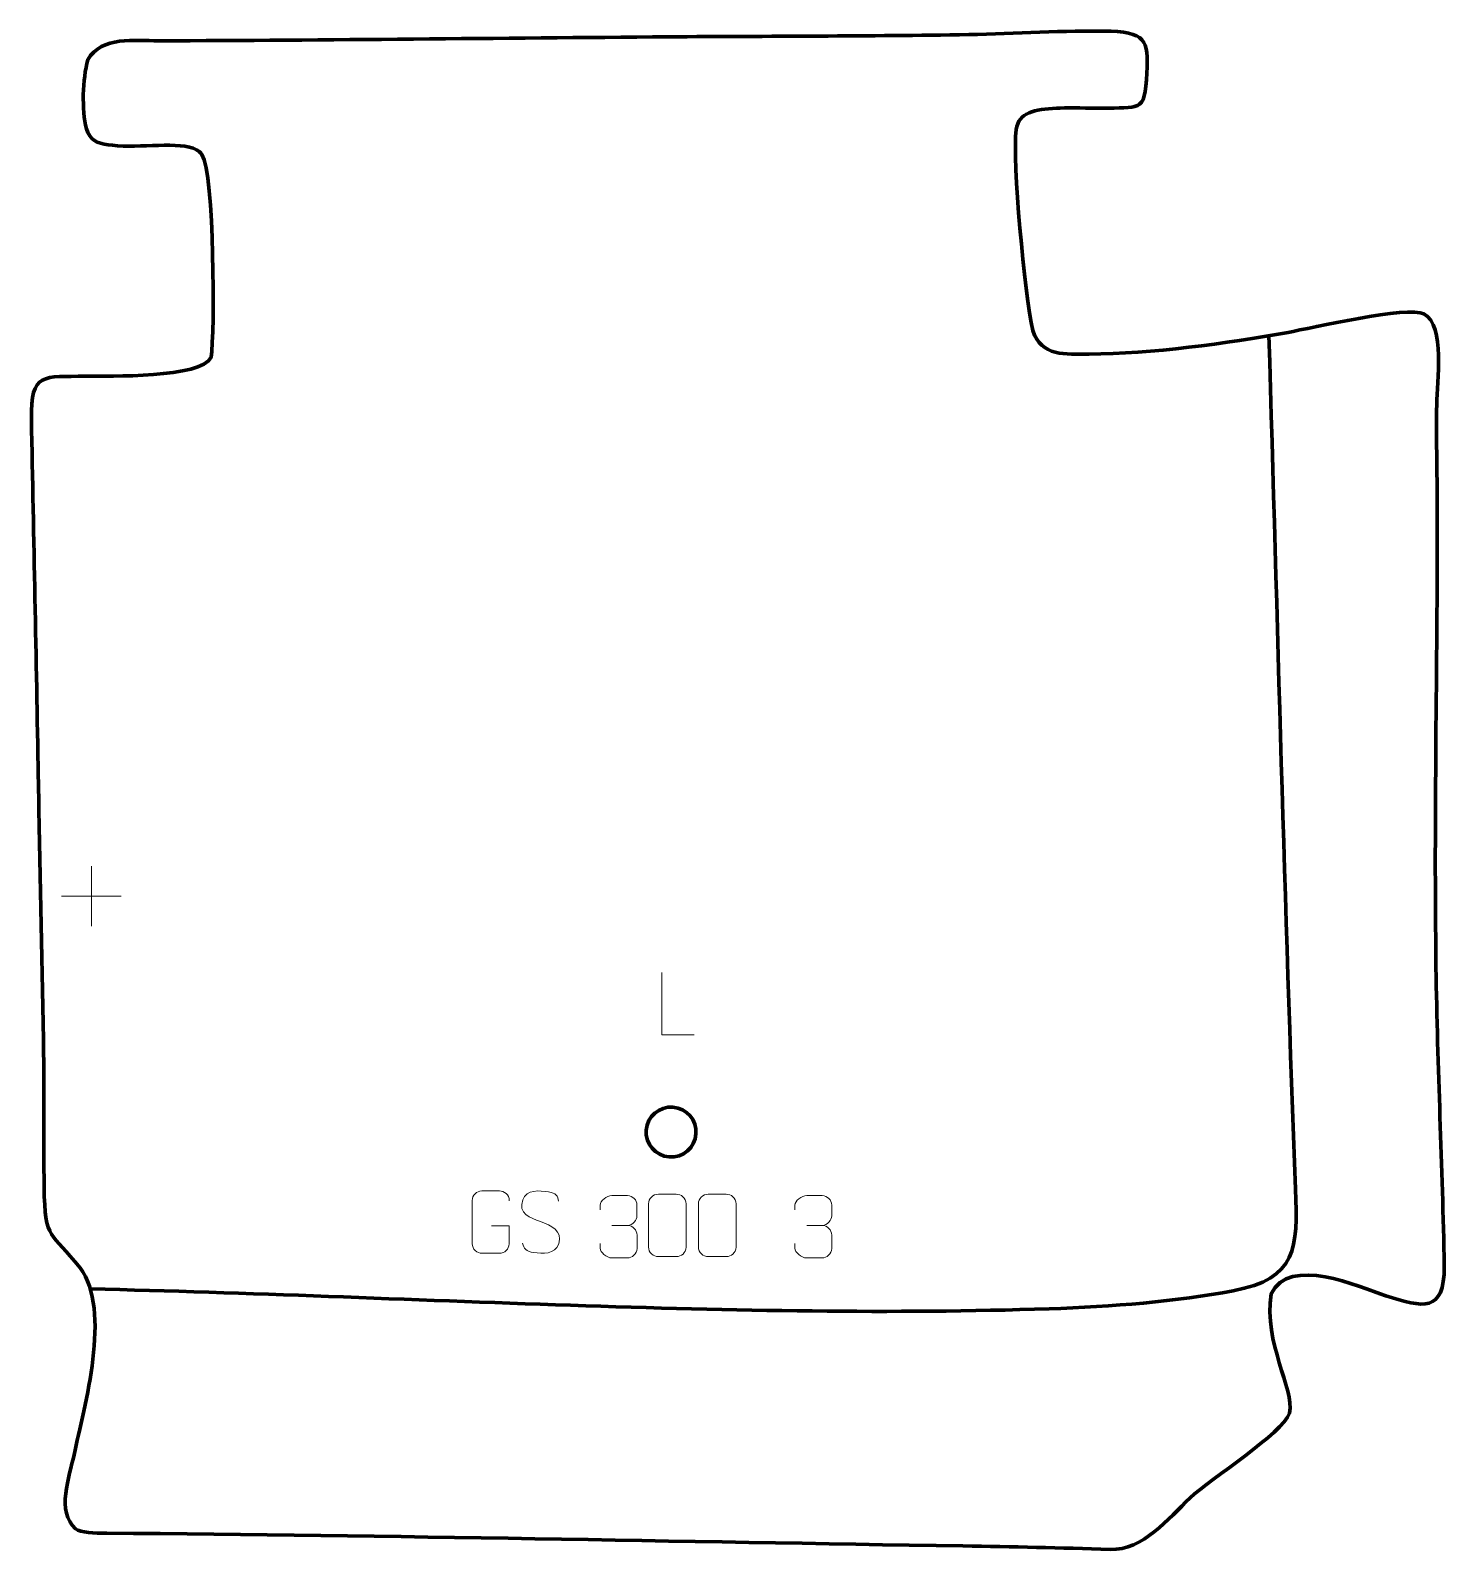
# Model space of a CAD drawing. Header units: millimetres. Extents: x 1118 to 1685, y 91 to 700.
import ezdxf

# ---------------------------------------------------------------- set-up
doc = ezdxf.new("R2010")
doc.units = ezdxf.units.MM
doc.header["$MEASUREMENT"] = 0
doc.layers.add('layer 2', color=7, linetype='Continuous')
doc.layers.add('layer 3', color=7, linetype='Continuous')

msp = doc.modelspace()

# ---------------------------------------------------------------- linework, layer by layer
at = {"layer": 'layer 2', "color": 140, "lineweight": 158}
msp.add_open_spline([(1142.4517, 195.8267), (1268.0109, 193.0278), (1401.7972, 183.7895), (1526.4335, 187.8815), (1526.4335, 187.8815), (1551.7313, 188.7122), (1577.5747, 190.8076), (1600.1377, 195.0796), (1600.1377, 195.0796), (1625.7067, 199.9207), (1626.133, 212.0906), (1625.1987, 235.7807), (1625.1987, 235.7807), (1620.7112, 349.6512), (1617.9997, 463.7928), (1614.5249, 577.7243)], degree=3, knots=[0, 0, 0, 0, 0.2, 0.2, 0.2, 0.2, 0.4, 0.4, 0.4, 0.4, 0.6, 0.6, 0.6, 0.6, 1, 1, 1, 1], dxfattribs=at)
at = {"layer": 'layer 3', "color": 242, "lineweight": 158}
msp.add_open_spline([(1622.1859, 579.0288), (1631.2682, 580.8033), (1670.4961, 589.7799), (1676.6101, 586.4368), (1676.6101, 586.4368), (1685.2811, 581.6956), (1681.8373, 559.2127), (1681.7173, 550.2619), (1681.7173, 550.2619), (1681.5176, 535.3838), (1681.9145, 520.4354), (1681.9697, 505.5471), (1681.9697, 505.5471), (1681.9652, 445.3614), (1680.6138, 384.7138), (1681.4359, 324.6118), (1681.4359, 324.6118), (1682.0517, 284.6951), (1683.9795, 244.7976), (1684.7702, 204.8857), (1684.7702, 204.8857), (1684.6861, 186.1091), (1676.4572, 188.3284), (1661.3054, 193.1199), (1661.3054, 193.1199), (1650.3049, 196.916), (1622.7147, 209.1907), (1615.4848, 193.8776), (1615.4848, 193.8776), (1612.2268, 173.9784), (1624.8444, 155.9708), (1622.7486, 146.1112), (1622.7486, 146.1112), (1620.075, 137.9324), (1591.3959, 120.0718), (1582.9392, 112.0913), (1582.9392, 112.0913), (1574.3283, 103.8469), (1563.9413, 91.0072), (1550.9453, 91.469), (1550.9453, 91.469), (1531.0022, 92.1776), (1511.8669, 92.55), (1491.8973, 92.8622), (1491.8973, 92.8622), (1377.6214, 94.648), (1263.34, 97.0641), (1149.0579, 98.0022), (1149.0579, 98.0022), (1143.972, 98.044), (1138.5949, 98.0295), (1136.546, 99.7863), (1136.546, 99.7863), (1128.6871, 106.5248), (1134.0923, 120.672), (1135.9233, 129.3524), (1135.9233, 129.3524), (1140.0691, 148.746), (1151.1407, 187.2975), (1138.3512, 204.2709), (1138.3512, 204.2709), (1126.7806, 219.0174), (1124.2504, 214.6465), (1123.9403, 236.6916), (1123.9403, 236.6916), (1123.6716, 255.7922), (1124.0131, 274.8498), (1123.6899, 294.0592), (1123.6899, 294.0592), (1123.1001, 329.1072), (1122.2688, 364.1507), (1121.643, 399.1982), (1121.643, 399.1982), (1121.643, 399.1982), (1121.6164, 400.6984), (1121.6164, 400.6984), (1121.6164, 400.6984), (1120.7697, 448.5731), (1119.8123, 496.4465), (1118.8371, 544.3183), (1118.8371, 544.3183), (1118.4523, 563.2027), (1123.7384, 561.184), (1140.6402, 561.4743), (1140.6402, 561.4743), (1149.5818, 561.5612), (1187.1162, 560.6133), (1190.8057, 569.0999), (1190.8057, 569.0999), (1192.3236, 578.2879), (1192.2053, 642.7937), (1187.1744, 650.2449), (1187.1744, 650.2449), (1186.6334, 651.0462), (1185.9021, 651.6749), (1185.0131, 652.1626), (1185.0131, 652.1626), (1178.3442, 655.8209), (1162.1436, 652.6657), (1151.2932, 653.9895), (1151.2932, 653.9895), (1146.4836, 654.5763), (1143.2449, 655.152), (1141.4667, 659.112), (1141.4667, 659.112), (1141.4667, 659.112), (1140.9333, 660.5566), (1140.9333, 660.5566), (1140.9333, 660.5566), (1138.8909, 668.278), (1139.383, 680.5095), (1141.4166, 688.2435), (1141.4166, 688.2435), (1147.0475, 697.9374), (1160.2352, 695.8086), (1169.7433, 695.8397), (1169.7433, 695.8397), (1237.7836, 696.0619), (1305.9957, 696.9434), (1374.0587, 697.434), (1374.0587, 697.434), (1414.0417, 697.7221), (1454.326, 697.6677), (1494.2685, 698.3071), (1494.2685, 698.3071), (1513.295, 698.708), (1532.1877, 700.013), (1551.2373, 699.7384), (1551.2373, 699.7384), (1566.3528, 698.9496), (1566.4797, 694.989), (1565.4427, 680.2023), (1565.4427, 680.2023), (1564.9252, 672.8232), (1563.9778, 670.2795), (1560.6919, 669.4936), (1560.6919, 669.4936), (1555.4793, 668.2471), (1536.4258, 669.2771), (1529.4766, 668.8654), (1529.4766, 668.8654), (1520.6807, 668.3443), (1514.1925, 667.1432), (1513.2907, 660.3316), (1513.2907, 660.3316), (1511.569, 647.3281), (1516.7912, 594.5819), (1519.919, 579.739), (1519.919, 579.739), (1523.4738, 569.2799), (1532.9478, 570.2951), (1542.4704, 570.3288), (1542.4704, 570.3288), (1567.5904, 570.4174), (1597.3318, 574.6478), (1622.1859, 579.0288)], degree=3, knots=[0, 0, 0, 0, 0.025, 0.025, 0.025, 0.025, 0.05, 0.05, 0.05, 0.05, 0.075, 0.075, 0.075, 0.075, 0.1, 0.1, 0.1, 0.1, 0.125, 0.125, 0.125, 0.125, 0.15, 0.15, 0.15, 0.15, 0.175, 0.175, 0.175, 0.175, 0.2, 0.2, 0.2, 0.2, 0.225, 0.225, 0.225, 0.225, 0.25, 0.25, 0.25, 0.25, 0.275, 0.275, 0.275, 0.275, 0.3, 0.3, 0.3, 0.3, 0.325, 0.325, 0.325, 0.325, 0.35, 0.35, 0.35, 0.35, 0.375, 0.375, 0.375, 0.375, 0.4, 0.4, 0.4, 0.4, 0.425, 0.425, 0.425, 0.425, 0.45, 0.45, 0.45, 0.45, 0.475, 0.475, 0.475, 0.475, 0.5, 0.5, 0.5, 0.5, 0.525, 0.525, 0.525, 0.525, 0.55, 0.55, 0.55, 0.55, 0.575, 0.575, 0.575, 0.575, 0.6, 0.6, 0.6, 0.6, 0.625, 0.625, 0.625, 0.625, 0.65, 0.65, 0.65, 0.65, 0.675, 0.675, 0.675, 0.675, 0.7, 0.7, 0.7, 0.7, 0.725, 0.725, 0.725, 0.725, 0.75, 0.75, 0.75, 0.75, 0.775, 0.775, 0.775, 0.775, 0.8, 0.8, 0.8, 0.8, 0.825, 0.825, 0.825, 0.825, 0.85, 0.85, 0.85, 0.85, 0.875, 0.875, 0.875, 0.875, 0.9, 0.9, 0.9, 0.9, 0.925, 0.925, 0.925, 0.925, 0.95, 0.95, 0.95, 0.95, 1, 1, 1, 1], dxfattribs=at)
at = {"layer": 'layer 3', "color": 250, "lineweight": 9}
for points in [[(1142.874, 365.1711), (1142.874, 365.1711), (1142.874, 341.1932), (1142.874, 341.1932)], [(1130.8851, 353.1821), (1130.8851, 353.1821), (1154.863, 353.1821), (1154.863, 353.1821)], [(1351.3766, 221.2655), (1351.3766, 221.2655), (1357.573, 221.2655), (1357.573, 221.2655)], [(1429.3766, 221.2655), (1429.3766, 221.2655), (1435.573, 221.2655), (1435.573, 221.2655)]]:
    msp.add_open_spline(points, degree=3, dxfattribs=at)
for points, knots in [([(1384.2986, 297.6609), (1384.2986, 297.6609), (1371.3495, 297.6609), (1371.3495, 297.6609), (1371.3495, 297.6609), (1371.3495, 297.6609), (1371.3495, 322.6145), (1371.3495, 322.6145)], [0, 0, 0, 0, 0.33333333, 0.33333333, 0.33333333, 0.33333333, 1, 1, 1, 1]), ([(1303.0762, 221.1186), (1303.0762, 221.1186), (1310.2443, 221.1186), (1310.2443, 221.1186), (1310.2443, 221.1186), (1310.2443, 221.1186), (1310.2443, 213.9505), (1310.2443, 213.9505), (1310.2443, 213.9505), (1310.1046, 211.6271), (1308.4274, 210.1475), (1306.2796, 210.1367), (1306.2796, 210.1367), (1303.9478, 210.1371), (1301.6158, 210.1371), (1299.2843, 210.1367), (1299.2843, 210.1367), (1297.3594, 210.0313), (1295.3872, 211.9158), (1295.3984, 213.9331), (1295.3984, 213.9331), (1295.3988, 219.7032), (1295.3988, 225.4729), (1295.3984, 231.2422), (1295.3984, 231.2422), (1295.4026, 233.3803), (1297.1494, 235.0995), (1299.3017, 235.0861), (1299.3017, 235.0861), (1301.6274, 235.0861), (1303.9535, 235.0861), (1306.2796, 235.0861), (1306.2796, 235.0861), (1308.2263, 235.1215), (1310.2177, 233.63), (1310.2443, 231.1923)], [0, 0, 0, 0, 0.1, 0.1, 0.1, 0.1, 0.2, 0.2, 0.2, 0.2, 0.3, 0.3, 0.3, 0.3, 0.4, 0.4, 0.4, 0.4, 0.5, 0.5, 0.5, 0.5, 0.6, 0.6, 0.6, 0.6, 0.7, 0.7, 0.7, 0.7, 0.8, 0.8, 0.8, 0.8, 1, 1, 1, 1]), ([(1322.8268, 222.7835), (1318.5785, 224.2539), (1313.6704, 226.0497), (1315.6755, 231.57), (1315.6755, 231.57), (1317.179, 235.7099), (1322.3926, 235.3214), (1325.9962, 234.7203), (1325.9962, 234.7203), (1328.8568, 234.2431), (1329.7215, 233.0299), (1330.0321, 230.9458)], [0, 0, 0, 0, 0.25, 0.25, 0.25, 0.25, 0.5, 0.5, 0.5, 0.5, 1, 1, 1, 1]), ([(1346.6669, 227.5107), (1346.6669, 227.5107), (1346.6669, 229.3679), (1346.6669, 229.3679), (1346.6669, 229.3679), (1346.6526, 231.1098), (1349.3171, 233.2279), (1351.3762, 233.2052), (1351.3762, 233.2052), (1353.4403, 233.2052), (1355.5043, 233.2052), (1357.568, 233.2052), (1357.568, 233.2052), (1359.7625, 233.214), (1361.3608, 231.3672), (1361.4052, 229.4551), (1361.4052, 229.4551), (1361.4048, 228.02), (1361.4048, 226.5849), (1361.4052, 225.1494), (1361.4052, 225.1494), (1361.3566, 223.4959), (1359.754, 221.2659), (1357.5557, 221.2759), (1357.5557, 221.2759), (1359.7594, 221.2647), (1361.3674, 219.4615), (1361.4214, 217.402), (1361.4214, 217.402), (1361.421, 215.6173), (1361.421, 213.8326), (1361.4214, 212.0475), (1361.4214, 212.0475), (1361.4315, 209.9861), (1359.3766, 208.223), (1357.5557, 208.2311), (1357.5557, 208.2311), (1355.4904, 208.2314), (1353.4252, 208.2314), (1351.3596, 208.2311), (1351.3596, 208.2311), (1349.191, 208.2426), (1346.66, 210.6428), (1346.6414, 212.1046), (1346.6414, 212.1046), (1346.6414, 212.1046), (1346.6414, 214.0132), (1346.6414, 214.0132)], [0, 0, 0, 0, 0.07692308, 0.07692308, 0.07692308, 0.07692308, 0.15384615, 0.15384615, 0.15384615, 0.15384615, 0.23076923, 0.23076923, 0.23076923, 0.23076923, 0.30769231, 0.30769231, 0.30769231, 0.30769231, 0.38461538, 0.38461538, 0.38461538, 0.38461538, 0.46153846, 0.46153846, 0.46153846, 0.46153846, 0.53846154, 0.53846154, 0.53846154, 0.53846154, 0.61538462, 0.61538462, 0.61538462, 0.61538462, 0.69230769, 0.69230769, 0.69230769, 0.69230769, 0.76923077, 0.76923077, 0.76923077, 0.76923077, 0.84615385, 0.84615385, 0.84615385, 0.84615385, 1, 1, 1, 1]), ([(1369.975, 233.7752), (1372.3411, 233.7752), (1374.7076, 233.7752), (1377.0741, 233.7752), (1377.0741, 233.7752), (1379.0546, 233.8108), (1381.0806, 232.3165), (1381.1077, 229.8744), (1381.1077, 229.8744), (1381.1073, 224.117), (1381.1073, 218.3592), (1381.1077, 212.601), (1381.1077, 212.601), (1380.9656, 210.2734), (1379.2592, 208.7911), (1377.0741, 208.7803), (1377.0741, 208.7803), (1374.7017, 208.7807), (1372.3293, 208.7807), (1369.9573, 208.7803), (1369.9573, 208.7803), (1367.9988, 208.6747), (1365.9924, 210.5626), (1366.0038, 212.5836), (1366.0038, 212.5836), (1366.0042, 218.3642), (1366.0042, 224.1445), (1366.0038, 229.9243), (1366.0038, 229.9243), (1366.0081, 232.0663), (1367.7852, 233.7888), (1369.975, 233.7752)], [0, 0, 0, 0, 0.11111111, 0.11111111, 0.11111111, 0.11111111, 0.22222222, 0.22222222, 0.22222222, 0.22222222, 0.33333333, 0.33333333, 0.33333333, 0.33333333, 0.44444444, 0.44444444, 0.44444444, 0.44444444, 0.55555556, 0.55555556, 0.55555556, 0.55555556, 0.66666667, 0.66666667, 0.66666667, 0.66666667, 0.77777778, 0.77777778, 0.77777778, 0.77777778, 1, 1, 1, 1]), ([(1389.975, 233.7752), (1392.3411, 233.7752), (1394.7076, 233.7752), (1397.0741, 233.7752), (1397.0741, 233.7752), (1399.0546, 233.8108), (1401.0806, 232.3165), (1401.1077, 229.8744), (1401.1077, 229.8744), (1401.1073, 224.117), (1401.1073, 218.3592), (1401.1077, 212.601), (1401.1077, 212.601), (1400.9656, 210.2734), (1399.2592, 208.7911), (1397.0741, 208.7803), (1397.0741, 208.7803), (1394.7017, 208.7807), (1392.3293, 208.7807), (1389.9573, 208.7803), (1389.9573, 208.7803), (1387.9988, 208.6747), (1385.9924, 210.5626), (1386.0038, 212.5836), (1386.0038, 212.5836), (1386.0042, 218.3642), (1386.0042, 224.1445), (1386.0038, 229.9243), (1386.0038, 229.9243), (1386.0081, 232.0663), (1387.7852, 233.7888), (1389.975, 233.7752)], [0, 0, 0, 0, 0.11111111, 0.11111111, 0.11111111, 0.11111111, 0.22222222, 0.22222222, 0.22222222, 0.22222222, 0.33333333, 0.33333333, 0.33333333, 0.33333333, 0.44444444, 0.44444444, 0.44444444, 0.44444444, 0.55555556, 0.55555556, 0.55555556, 0.55555556, 0.66666667, 0.66666667, 0.66666667, 0.66666667, 0.77777778, 0.77777778, 0.77777778, 0.77777778, 1, 1, 1, 1]), ([(1424.6669, 227.5107), (1424.6669, 227.5107), (1424.6669, 229.3679), (1424.6669, 229.3679), (1424.6669, 229.3679), (1424.6526, 231.1098), (1427.3171, 233.2279), (1429.3762, 233.2052), (1429.3762, 233.2052), (1431.4403, 233.2052), (1433.5043, 233.2052), (1435.568, 233.2052), (1435.568, 233.2052), (1437.7625, 233.214), (1439.3608, 231.3672), (1439.4052, 229.4551), (1439.4052, 229.4551), (1439.4048, 228.02), (1439.4048, 226.5849), (1439.4052, 225.1494), (1439.4052, 225.1494), (1439.3566, 223.4959), (1437.754, 221.2659), (1435.5557, 221.2759), (1435.5557, 221.2759), (1437.7594, 221.2647), (1439.3674, 219.4615), (1439.4214, 217.402), (1439.4214, 217.402), (1439.421, 215.6173), (1439.421, 213.8326), (1439.4214, 212.0475), (1439.4214, 212.0475), (1439.4315, 209.9861), (1437.3766, 208.223), (1435.5557, 208.2311), (1435.5557, 208.2311), (1433.4904, 208.2314), (1431.4252, 208.2314), (1429.3596, 208.2311), (1429.3596, 208.2311), (1427.191, 208.2426), (1424.66, 210.6428), (1424.6414, 212.1046), (1424.6414, 212.1046), (1424.6414, 212.1046), (1424.6414, 214.0132), (1424.6414, 214.0132)], [0, 0, 0, 0, 0.07692308, 0.07692308, 0.07692308, 0.07692308, 0.15384615, 0.15384615, 0.15384615, 0.15384615, 0.23076923, 0.23076923, 0.23076923, 0.23076923, 0.30769231, 0.30769231, 0.30769231, 0.30769231, 0.38461538, 0.38461538, 0.38461538, 0.38461538, 0.46153846, 0.46153846, 0.46153846, 0.46153846, 0.53846154, 0.53846154, 0.53846154, 0.53846154, 0.61538462, 0.61538462, 0.61538462, 0.61538462, 0.69230769, 0.69230769, 0.69230769, 0.69230769, 0.76923077, 0.76923077, 0.76923077, 0.76923077, 0.84615385, 0.84615385, 0.84615385, 0.84615385, 1, 1, 1, 1]), ([(1322.8268, 222.7834), (1326.8454, 221.1367), (1331.8749, 219.2484), (1330.0409, 213.8881), (1330.0409, 213.8881), (1328.5811, 209.6217), (1323.6703, 209.8784), (1319.9442, 210.4331), (1319.9442, 210.4331), (1317.1942, 210.8429), (1315.9733, 212.0564), (1315.5953, 214.1686)], [0, 0, 0, 0, 0.25, 0.25, 0.25, 0.25, 0.5, 0.5, 0.5, 0.5, 1, 1, 1, 1])]:
    msp.add_open_spline(points, degree=3, knots=knots, dxfattribs=at)
at = {"layer": 'layer 3', "color": 142, "lineweight": 200}
msp.add_open_spline([(1374.3272, 248.7201), (1368.8195, 249.1298), (1364.6868, 253.9268), (1365.0965, 259.4344), (1365.0965, 259.4344), (1365.5062, 264.942), (1370.3032, 269.0747), (1375.8108, 268.665), (1375.8108, 268.665), (1381.3185, 268.2553), (1385.4511, 263.4583), (1385.0414, 257.9507), (1385.0414, 257.9507), (1384.6317, 252.4431), (1379.8348, 248.3104), (1374.3272, 248.7201)], degree=3, knots=[0, 0, 0, 0, 0.2, 0.2, 0.2, 0.2, 0.4, 0.4, 0.4, 0.4, 0.6, 0.6, 0.6, 0.6, 1, 1, 1, 1], dxfattribs=at)

doc.saveas('drawing.dxf')
